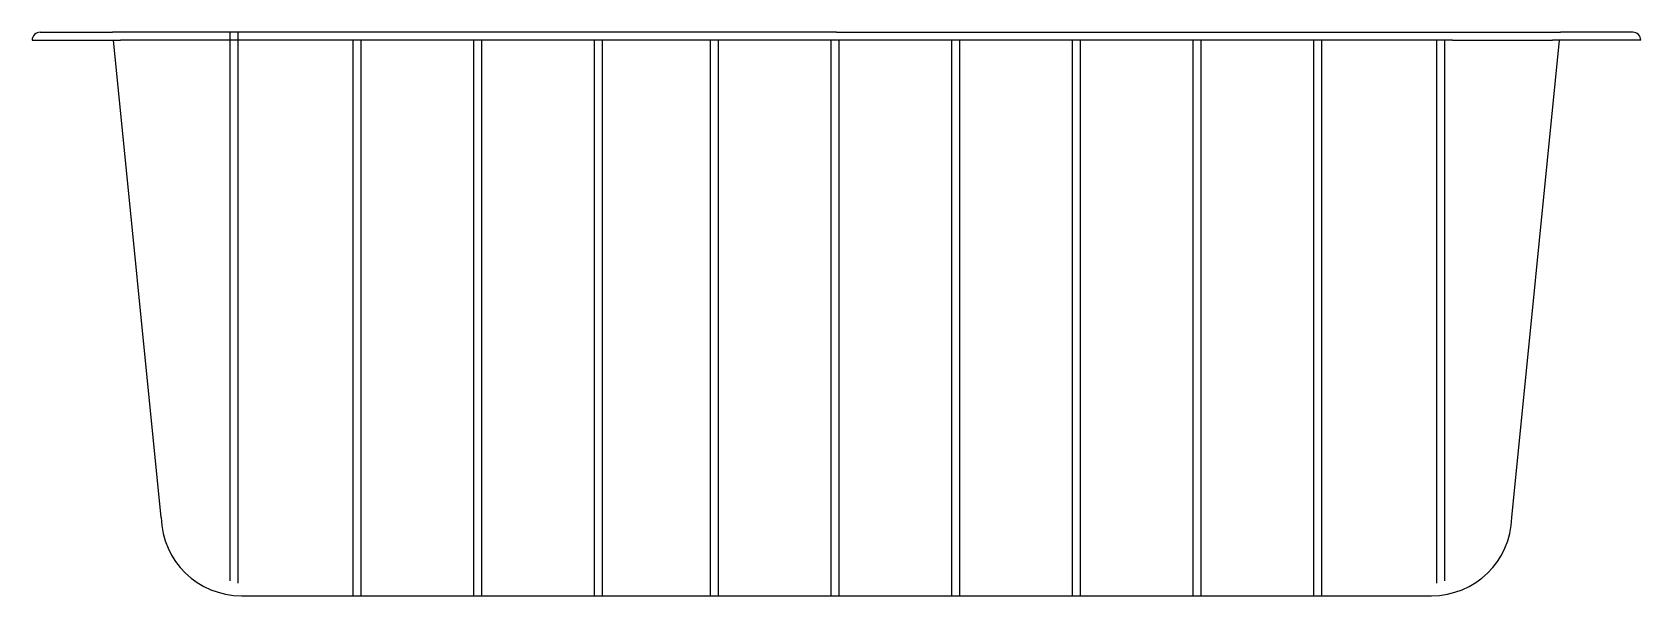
# Model space of a CAD drawing. Extents: x -1180.08 to -1176.08, y 401.58 to 402.98.
import ezdxf

# ---------------------------------------------------------------- set-up
doc = ezdxf.new("R2010")
doc.units = 0
doc.header["$LTSCALE"] = 10
doc.header["$MEASUREMENT"] = 0
doc.layers.add('Piscinas_Fibratec', color=4, linetype='CONTINUOUS')

msp = doc.modelspace()

# ---------------------------------------------------------------- linework, layer by layer
at = {"layer": 'Piscinas_Fibratec', "color": 2}
for p, q in [((-1180.0785, 402.9625), (-1179.8585, 402.9625)), ((-1180.0585, 402.9825), (-1179.8785, 402.9825)), ((-1178.0785, 402.9825), (-1179.8785, 402.9825)), ((-1179.6104, 402.9625), (-1179.8585, 402.9625)), ((-1176.5466, 402.9625), (-1179.6104, 402.9625)), ((-1178.0785, 402.9825), (-1176.2785, 402.9825)), ((-1176.5466, 402.9625), (-1176.2985, 402.9625)), ((-1176.0785, 402.9625), (-1176.2985, 402.9625)), ((-1176.0985, 402.9825), (-1176.2785, 402.9825))]:
    msp.add_line(p, q, dxfattribs=at)
at = {"layer": 'Piscinas_Fibratec'}
for p, q in [((-1179.7579, 401.7768), (-1179.8765, 402.9625)), ((-1176.3991, 401.7768), (-1176.2805, 402.9625)), ((-1179.558, 401.5825), (-1176.599, 401.5825))]:
    msp.add_line(p, q, dxfattribs=at)
at = {"layer": 'Piscinas_Fibratec', "color": 1}
for p, q in [((-1179.5865, 401.6195), (-1179.5865, 402.9825)), ((-1179.5665, 401.6136), (-1179.5665, 402.9825)), ((-1179.2805, 401.5825), (-1179.2805, 402.9625)), ((-1179.2605, 401.5825), (-1179.2605, 402.9625)), ((-1178.9805, 401.5825), (-1178.9805, 402.9625)), ((-1178.9605, 401.5825), (-1178.9605, 402.9625)), ((-1178.6805, 401.5825), (-1178.6805, 402.9625)), ((-1178.6605, 401.5825), (-1178.6605, 402.9625)), ((-1178.3916, 401.5825), (-1178.3916, 402.9625)), ((-1178.3716, 401.5825), (-1178.3716, 402.9625)), ((-1178.0916, 401.5825), (-1178.0916, 402.9625)), ((-1178.0716, 401.5825), (-1178.0716, 402.9625)), ((-1177.7916, 401.5825), (-1177.7916, 402.9625)), ((-1177.7716, 401.5825), (-1177.7716, 402.9625)), ((-1177.4916, 401.5825), (-1177.4916, 402.9625)), ((-1177.4716, 401.5825), (-1177.4716, 402.9625)), ((-1177.1916, 401.5825), (-1177.1916, 402.9625)), ((-1177.1716, 401.5825), (-1177.1716, 402.9625)), ((-1176.8916, 401.5825), (-1176.8916, 402.9625)), ((-1176.8716, 401.5825), (-1176.8716, 402.9625)), ((-1176.5856, 401.6136), (-1176.5856, 402.9625)), ((-1176.5656, 401.6195), (-1176.5656, 402.9625))]:
    msp.add_line(p, q, dxfattribs=at)
at = {"layer": 'Piscinas_Fibratec', "color": 2}
for centre, start, end in [((-1180.0585, 402.9625), 90, 180), ((-1176.0985, 402.9625), 360, 90)]:
    msp.add_arc(centre, 0.02, start, end, dxfattribs=at)
at = {"layer": 'Piscinas_Fibratec'}
for centre, start, end in [((-1179.558, 401.7825), 181.6212, 270), ((-1176.599, 401.7825), 270, 358.3788)]:
    msp.add_arc(centre, 0.2, start, end, dxfattribs=at)

doc.saveas('drawing.dxf')
